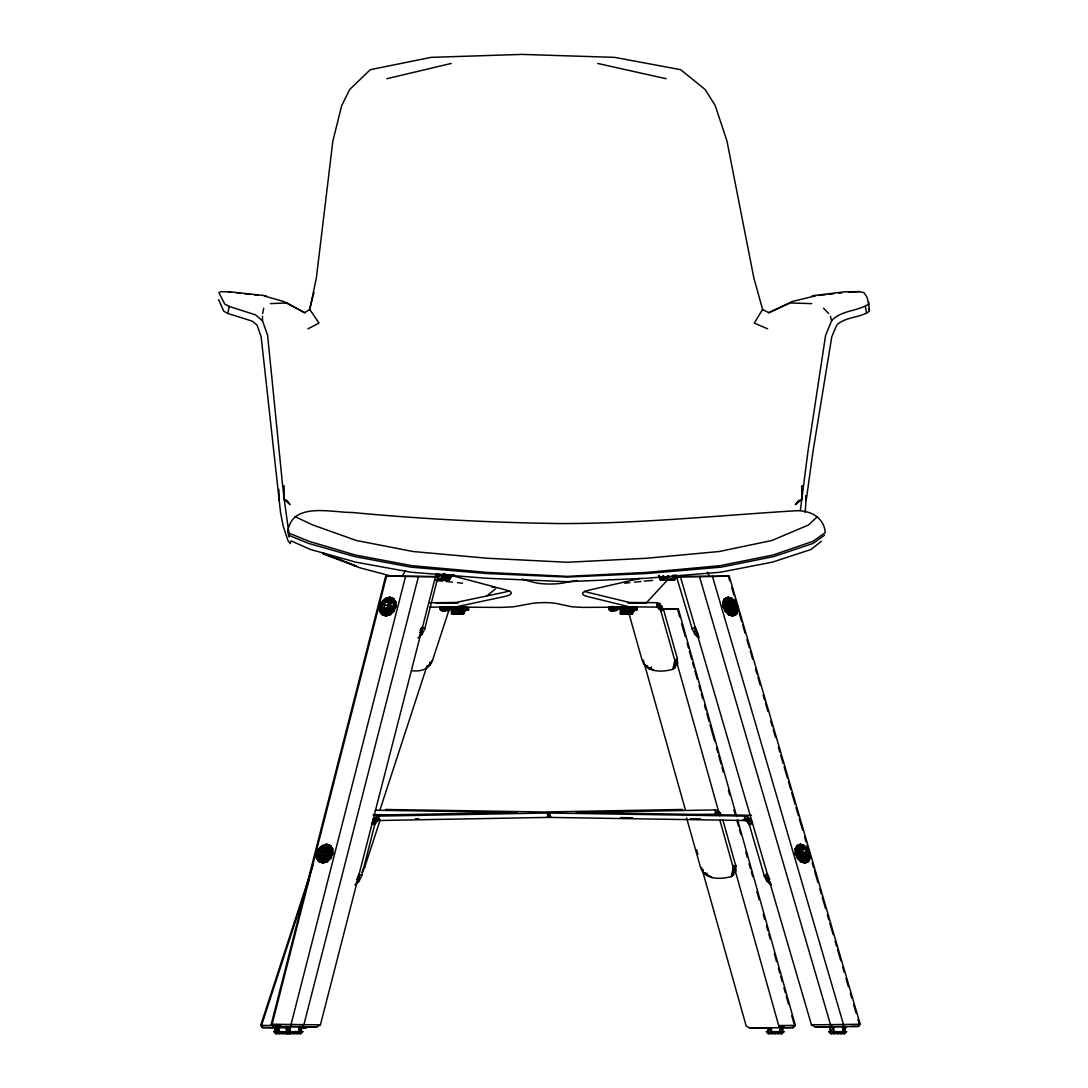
<?xml version="1.0" encoding="UTF-8"?>
<svg xmlns="http://www.w3.org/2000/svg" width="1088" height="1088" viewBox="0 0 1088 1088"><rect width="100%" height="100%" fill="white"/><g stroke="black" fill="none" stroke-linecap="round" stroke-linejoin="round"><path stroke-width="1.5" d="M275.699 1033.6L274.013 1031.669L302.79 1031.669L300.982 1033.6L275.699 1033.6L274.897 1031.669L274.897 1026.623L278.827 1033.6L282.241 1031.669L282.295 1033.6L286.729 1031.669L286.729 1028.31M275.482 1026.623L275.482 1031.669L276.882 1033.6L274.013 1031.669M278.066 1027.888L275.482 1031.669L279.643 1033.6L278.922 1028.31M286.647 1026.623L286.634 1031.669L288.048 1033.6L285.165 1031.669L286.865 1033.6L286.062 1026.623M278.922 1031.669L283.234 1033.6L283.41 1031.669L286.702 1033.6L287.735 1028.31M301.322 1026.623L301.322 1031.669L297.051 1033.6L297.881 1031.669L293.447 1033.6L293.393 1031.669L289.979 1033.6L289.068 1026.623M290.074 1031.669L290.088 1026.623L286.634 1031.669L290.795 1033.6L290.074 1031.669L294.386 1033.6L294.562 1031.669L297.854 1033.6L298.901 1031.669L298.901 1026.623M300.982 1033.6L301.906 1026.623M354.892 884.925L359.135 881.062L361.692 875.745L374.653 824.99L377.074 821.086L378.787 820.502L378.787 816.095L547.577 813.008L744.654 816.095L747.878 817.034L750.598 819.59L752.393 823.385L749.414 824.99L764.238 875.745L766.85 881.062L770.862 884.925L770.345 882.191M437.145 575.62L454.43 575.443L451.942 575.457L449.426 579.727L436.478 579.768L441.959 579.618L443.714 573.458M452.635 609.28L452.635 607.308L451.153 607.308L451.302 609.321L464.671 609.457L468.18 607.58L468.547 609.634C448.95 611.048 445.958 606.424 468.547 607.662L468.18 609.552L465.8 609.538L463.338 613.795L457.898 613.686L452.635 609.28L458.986 607.39L468.18 607.58L468.547 609.634L465.705 607.689L465.705 609.661L454.022 609.566L452.445 607.566L452.05 613.754L454.961 613.809L460.387 609.634L460.387 607.662L465.705 609.661L468.547 609.634L465.8 609.538L463.556 613.85L451.411 613.632L451.153 607.308M454.131 613.646L453.41 609.334L451.139 609.28L452.635 607.308L458.986 607.39L458.986 609.348L453.41 609.334L452.05 613.754L461.258 613.741L463.012 609.47L464.671 609.457L464.671 607.485L458.47 609.389L457.898 613.686M547.577 813.008L547.577 817.414L378.787 820.502M548.76 812.994L547.577 817.414L548.76 817.401L548.76 812.994L549.998 817.414L744.654 820.502L746.626 821.086L749.414 824.99L750.598 819.59L748.299 822.65L747.878 817.034L746.626 821.086L744.654 816.095L744.654 820.502M550.011 813.008L549.998 817.414L548.76 817.401M620.908 609.511L621.098 607.566L637.201 607.662L637.201 609.634L629.027 609.634L620.908 609.511L621.098 607.566L623.166 609.552L623.601 613.809L620.69 613.754L619.806 607.308L637.201 607.662L636.82 609.552L631.652 609.47L629.911 613.741L620.69 613.754L620.908 609.511L623.166 609.552L620.69 613.754M621.275 609.28L627.626 607.39L627.626 609.348L622.05 609.334L620.051 613.632L630.51 613.863L634.739 609.606L632.196 613.85L629.911 613.741L627.123 609.389L633.325 607.485L633.325 609.457L631.652 609.47L631.978 613.795L634.44 609.538L637.201 609.634L634.739 609.606L632.196 613.85L626.538 613.686L627.123 609.389L636.82 609.552L636.82 607.58L633.325 609.457L622.05 609.334L621.275 609.28L621.275 607.308C612.544 611.13 646.925 610.463 634.345 607.689L634.345 609.661L628.225 609.606L621.071 609.538L621.098 607.566M411.482 670.589C420.199 672.112 429.978 669.174 432.67 659.899L448.759 610.762L451.534 607.145L500.738 607.403L513.386 606.832L528.251 604.126A21.148 4.692 -0.9 0 1 559.368 604.126L572.206 606.832L583.1 607.403L625.777 607.145L628.17 610.762L642.029 659.899C645.905 672.887 662.361 672.302 672.874 669.31L675.05 665.543L674.764 660.348L660.919 611.225L659.94 609.035L656.853 607.118L656.853 602.698L629.381 602.439L587.18 592.171A21.148 4.692 -0.9 0 1 584.474 591.233M716.951 814.83L715.292 809.934L718.012 810.723L716.951 814.83L715.292 814.341L715.292 809.934L576.164 812.491L751.509 815.293M767.829 1028.31L767.829 1031.669L769.23 1033.6L766.36 1031.669L783.986 1031.669L782.177 1033.6L768.06 1033.6L766.36 1031.669M782.517 1026.623L782.517 1031.669L778.246 1033.6L779.076 1031.669L774.642 1033.6L774.588 1031.669L771.174 1033.6L770.263 1028.31M770.413 1027.888L767.829 1031.669L771.99 1033.6L771.27 1028.31M771.27 1031.669L775.581 1033.6L775.758 1031.669L779.049 1033.6L780.096 1028.31M782.177 1033.6L783.102 1026.623M830.647 1033.6L828.947 1031.669L846.586 1031.669L844.764 1033.6L830.647 1033.6L829.845 1026.623M830.43 1026.623L830.43 1031.669L831.83 1033.6L828.947 1031.669M845.118 1026.623L845.104 1031.669L840.834 1033.6L841.663 1031.669L837.243 1033.6L837.189 1031.669L833.775 1033.6L832.85 1026.623L815.089 1026.882L811.458 1024.855L680.299 576.463L676.219 575.742L692.158 628.823L694.77 634.141L698.782 638.003L697.748 632.536L694.77 634.141L698.945 636.752M833.87 1031.669L833.87 1026.623L830.43 1031.669L834.591 1033.6L833.87 1031.669L838.182 1033.6L838.358 1031.669L841.65 1033.6L842.683 1031.669L842.683 1026.623M844.764 1033.6L845.702 1026.623M613.972 610.327L616.23 609.185L614.135 607.186L614.162 609.212L608.994 609.416L610.395 610.518L613.972 610.327L614.162 609.212L611.81 607.24L608.899 607.39L612.503 607.444L612.558 609.47L614.448 610.477L616.76 607.322L614.829 607.39L615.808 610.422L617.712 609.266L609.185 609.47L611.334 610.531L610.395 610.518L609.185 609.47L609.076 607.444L608.994 609.416L610.409 607.471L608.899 607.39L616.243 607.172L615.454 610.314L610.273 610.477L608.994 609.416L608.899 607.39L609.892 607.322L612.326 610.368L614.162 609.212C622.88 609.362 612.911 604.656 608.899 607.39L610.98 610.422L616.515 610.368L617.712 609.266L617.562 607.186L608.899 607.39L610.409 607.471L611.334 610.531L612.816 610.518L616.515 610.368L616.76 607.322L617.753 607.24L615.808 610.422L610.395 610.518L609.892 607.322M440.436 607.444L440.354 609.416L445.808 610.477L448.106 607.322L446.189 607.39L447.168 610.422L449.113 607.24L448.106 607.322L447.875 610.368L444.176 610.518L441.619 610.477L440.354 609.416L440.246 607.39L441.252 607.322L443.686 610.368L447.875 610.368L449.072 609.266L449.113 607.24L440.246 607.39L442.326 610.422L447.739 610.327L449.072 609.266L448.922 607.186L440.246 607.39L441.755 610.518L444.176 610.518L447.739 610.327L448.895 609.212L448.922 607.186M452.445 607.566L452.431 609.538L454.526 609.552L454.961 613.809M626.538 613.686L622.05 609.334L619.779 609.28L619.806 607.308M617.562 607.186L617.535 609.212L615.454 610.314L617.535 609.212L616.243 607.172M806.29 495.706L805.202 512.434M319.722 849.837L318.39 852.693L318.131 857.031L319.695 859.697L322.497 860.676L325.774 859.697L328.644 857.031L330.358 853.4L330.439 849.755L328.875 847.09L326.074 846.124C322.102 846.328 319.097 850.286 319.219 854.066L318.322 855.549L319.695 859.697L326.577 855.549L327.991 849.837L326.754 847.742L324.564 846.981L321.98 847.742L318.39 852.693L318.131 857.031L321.749 858.405L322.497 860.676L324.319 857.643L325.462 852.203L324.7 848.98L323.272 848.49L319.722 849.837L322.796 847.09L319.722 849.837L319.559 857.643L324.591 854.066L328.644 857.031L327.923 852.693L325.502 850.34L330.439 849.755L326.754 847.742L323.272 848.49L326.074 846.124L321.98 847.742M381.439 605.676L381.181 610.014L382.758 612.68L385.546 613.659L388.824 612.68L391.707 610.014L393.407 606.37L393.489 602.738L391.925 600.073L389.123 599.094L385.846 600.073L382.786 602.82L381.371 608.532L382.758 612.68L389.64 608.532L391.041 602.82L389.803 600.726L387.614 599.964L385.043 600.726L381.439 605.676L381.181 610.014L384.798 611.388L385.546 613.659L387.382 610.626L388.566 603.323L386.335 601.46L382.786 602.82L385.846 600.073L381.439 605.676L383.071 608.41L386.172 608.41L387.654 607.05L391.707 610.014L390.973 605.676L388.566 603.323L393.489 602.738L389.803 600.726L386.335 601.46L389.123 599.094L385.043 600.726L382.31 605.186L382.609 610.626L384.499 608.899L384.798 611.388L388.525 605.186L393.407 606.37M694.77 634.141L695.137 627.218L692.158 628.823M767.23 874.14L766.85 881.062L769.842 879.458L767.23 874.14L764.238 875.745L770.862 884.925M444.924 574.165L449.385 575.62L443.183 575.606L442.925 579.85L447.916 575.593L453.41 575.538L451.126 575.525L446.447 579.822L436.274 579.795M451.139 609.28L451.302 607.471L452.268 607.662M619.779 609.28L619.942 607.471L620.908 607.662M800.374 510.53L807.894 451.792L825.602 335.376L831.572 320.824C841.174 310.039 857.33 311.535 868.741 304.11L866.986 297.201L863.954 292.645L859.302 291.611L844.764 291.802L812.11 295.773M732.931 600.726L730.606 599.964L728.715 600.726L727.763 602.82L729.382 608.532L735.393 612.68L736.44 605.676L733.598 601.963L728.851 599.094L732.931 600.726L733.598 601.963L732.673 608.41L730.021 612.68L729.382 608.532L730.85 601.963L733.598 601.963L735.882 605.186L736.603 610.014L735.393 612.68L732.986 613.659L730.021 612.68L725.546 606.37L725.234 602.738L726.444 600.073L728.851 599.094C740.547 606.206 734.686 601.161 727.287 597.802L724.268 599.026L722.745 602.371L723.139 606.941L725.329 611.497L728.756 614.842L732.469 616.066L736.562 614.271L738.086 610.926L737.691 606.356L735.488 601.786L732.074 598.454L728.348 597.23L724.268 599.026L728.348 597.23L735.488 601.786L738.086 610.926L732.469 616.066C727.342 613.197 723.398 607.879 723.806 601.786L725.329 598.454L722.745 602.371L728.348 597.23L727.287 597.802L732.074 598.454L731 599.026L735.488 601.786L734.427 602.371M730.85 601.963L727.763 602.82L725.546 606.37L730.388 605.186L733.842 611.388L734.196 608.899L735.42 608.41L736.44 605.676L735.066 602.82L736.685 608.532L735.42 608.41L730.85 601.963L726.444 600.073L730.606 599.964L732.074 601.46L728.715 600.726L725.234 602.738L730.225 603.323L728.008 605.676L727.301 610.014L731.286 607.036L735.733 610.626L735.066 602.82L731.816 600.073L736.44 605.676L736.603 610.014L733.842 611.388L732.986 613.659L730.225 603.323L730.85 601.963L733.598 601.963M805.759 848.98L803.012 848.98L802.4 850.34L805.147 860.676L806.004 858.405L808.765 857.031L808.602 852.693L805.759 848.98L801.026 846.124L805.093 847.742L805.759 848.98L804.848 855.426L802.182 859.697L801.543 855.549L803.012 848.98L805.759 848.98L807.146 850.34L808.846 855.549L807.554 859.697L805.147 860.676L802.182 859.697L799.462 857.031L797.722 853.4L797.409 849.755L798.606 847.09L801.026 846.124C805.528 846.79 809.159 850.952 808.846 855.549L807.554 859.697L801.543 855.549L799.925 849.837L800.877 847.742L802.767 846.981L805.093 847.742L807.146 850.34L803.978 847.09M808.044 852.203L797.722 853.4L799.925 849.837L803.012 848.98L798.606 847.09L802.767 846.981L804.25 848.49L800.877 847.742L797.409 849.755L802.4 850.34L800.17 852.693L799.462 857.031L803.461 854.066L807.908 857.643L808.044 852.203L807.228 849.837L803.175 846.042L799.449 844.818L800.523 844.247L804.236 845.471L807.65 848.817L809.853 853.386L810.247 857.956L808.724 861.302L804.644 863.097L800.918 861.873L797.504 858.527L795.301 853.958L794.906 849.388L797.49 845.471L795.301 853.958L796.375 853.386L795.981 848.817L800.523 844.247L807.65 848.817L810.247 857.956L804.644 863.097L798.565 857.956L796.375 853.386L797.504 858.527L798.565 857.956L805.705 862.526L807.663 861.873L809.186 858.527L808.914 855.481M737.011 611.497L736.562 614.271L733.543 615.495L729.817 614.271L728.756 614.842L726.403 610.926L723.806 601.786L723.139 606.941L724.2 606.356L725.329 611.497L726.403 610.926L733.543 615.495L735.502 614.842L738.086 610.926L736.617 606.941L737.691 606.356L735.243 603.364M441.252 607.322L441.619 610.477L445.318 610.327L445.495 607.186L440.246 607.39L446.189 607.39L443.918 609.47L444.176 610.518L441.837 609.484L441.755 607.471L440.531 609.47L442.694 610.531L441.837 609.484L443.863 607.444L443.918 609.47M719.834 815.755L720.324 813.062L718.012 810.723L718.284 814.885M821.372 541.321L811.036 549.481L772.439 562.129L720.419 572.234L646.449 578.272L566.726 581.686L486.567 578.272L411.155 572.234L355.654 562.129L310.502 549.481L291.081 540.886L290.224 543.592L287.871 540.382L283.22 526.238L280.527 512.434L261.147 336.79L256.999 324.972L252.158 321.123L227.8 313.453L229.174 306.422L224.794 304.11L218.865 292.645L221.122 291.611L230.656 292.114M262.616 313.548L263.704 308.244M465.8 609.538L463.556 613.85L458.714 613.85L459.585 609.606M634.345 609.661L632.468 609.62L630.51 613.863L632.196 613.85L627.368 613.85L629.027 607.662L634.739 609.606M843.105 1026.678L843.526 1024.61L712.477 576.422L680.367 576.667L729.246 576.164L860.214 1024.27L858.554 1026.433L815.089 1026.882M264.52 296.086L283.696 301.498L304.694 312.732L309.754 309.4L316.39 277.78L332.846 141.127L341.7 105.618L349.697 89.515L370.274 69.686L431.052 57.365L521.982 54.4L614.652 57.365L680.666 69.686L705.16 89.515L715.238 105.618L726.988 141.127L753.807 277.78L762.579 309.4L768.74 312.732L790.255 302.967L811.73 303.62M675.43 667.461L672.874 669.31L674.764 660.348L677.321 658.512L663.462 609.375L659.573 603.486L656.853 602.698L658.512 607.594L659.573 603.486L659.94 609.035L663.462 609.375L660.919 611.225M686.61 817.999L700.468 867.122C704.358 880.11 720.8 879.539 731.313 876.534L733.217 867.585L719.807 820.039M446.202 575.321L445.169 579.632L441.959 579.618L446.202 575.321L454.43 575.443L446.202 575.321L448.093 579.673L449.426 579.727L450.133 575.375L452.173 575.334L443.714 575.307L445.468 575.266M436.166 573.947L320.43 1024.855L316.894 1026.882L272.993 1026.378L271.266 1024.216L385.696 576.11L434.996 576.667L385.696 576.11M386.566 576.164L272.122 1024.27L273.727 1026.433M389.11 598.21L386.376 599.026L382.758 602.371L379.59 610.926L381.562 614.271L385.995 616.066L390.102 614.842L393.72 611.497L395.869 606.941L395.964 602.371L393.067 598.454L389.558 597.23L385.451 598.454L381.834 601.786L379.685 606.356L379.59 610.926L385.995 616.066C391.544 613.659 396.005 608.097 395.039 601.786L393.067 598.454L395.964 602.371L389.558 597.23L381.834 601.786L379.59 610.926L382.486 614.842L390.102 614.842L392.795 610.926L395.039 601.786L395.869 606.941L394.944 606.356L393.72 611.497L392.795 610.926L385.07 615.495L381.562 614.271L380.514 611.497M405.552 576.422L291.013 1024.61L291.217 1026.678M418.445 576.558L303.906 1024.665L302.287 1026.786M417.942 638.003L422.198 634.141L424.742 628.823L437.702 578.068L440.123 574.165M287.722 532.644C290.822 501.174 331.622 512.666 352.186 512.475C421.246 519.044 490.593 522.58 559.953 523.559C639.105 523.722 717.822 515.508 796.702 510.707C810.478 510.354 824.228 517.711 825.248 532.644L812.777 541.402L773.092 555.002L719.794 565.719L647.074 572.383L567.147 576.368L486.622 572.383L412.243 565.719L355.3 555.002L309.278 541.402L287.722 532.644L288.592 531.869M309.386 310.162L313.97 292.495M661.953 576.776L661.11 579.673L660.253 579.727L658.58 576.871M672.697 575.593L676.926 575.579L672.697 575.593L673.948 579.795L676.165 575.538L674.696 579.741L660.253 579.727L674.696 579.741L676.75 575.498L672.697 575.593L671.364 579.836L664.088 579.822L660.253 579.727L658.906 575.375M277.794 1027.82L262.33 1027.589L260.685 1025.413L312.827 865.572M309.482 878.424L261.542 1025.358L263.078 1027.534L289.612 1027.779M380.079 809.594L426.999 665.87M361.964 872.345L364.725 867.122L380.297 819.577M372.069 823.385L375.618 822.65L373.633 819.59L377.074 821.086L378.787 816.095L375.999 817.034L373.633 819.59L372.069 823.385L374.653 824.99M447.916 575.593L446.447 579.822L449.426 579.727L445.169 579.632L448.093 579.673L450.133 575.375L451.942 575.457L448.827 579.782L451.126 575.525M279.915 1027.63L280.718 1025.549L260.685 1025.413M402.37 576.014L405.525 570.506M286.729 1031.669L285.886 1033.6L290.17 1031.669L287.586 1027.888M802.563 852.203L806.004 858.405L806.358 855.93L807.595 855.426L808.602 852.693L806.698 849.755M319.26 852.203L325.462 852.203L326.577 855.549L325.774 859.697L323.122 855.426L321.599 848.98L324.564 846.981L328.875 847.09L324.7 848.98L325.462 852.203L321.749 858.405L321.45 855.93L318.322 855.549L319.913 849.755M465.705 609.661L463.814 609.62L461.87 613.863L466.086 609.606M420.24 631.203L422.158 627.218L424.742 628.823M357.19 878.125L359.108 874.14L361.692 875.745M733.87 874.698L731.313 876.534L735.76 865.749L722.799 819.781M452.05 613.754L454.526 609.552L452.268 609.511M659.94 609.035L661.885 605.826M719.032 815.198L720.324 813.062L721.371 815.429M762.579 309.4L754.27 323.082L767.611 328.821M797.49 845.471L794.906 849.388L795.981 848.817L798.565 857.956L800.918 861.873L801.992 861.302L805.705 862.526L808.724 861.302L809.186 858.527L810.247 857.956L806.589 849.388L807.65 848.817L803.175 846.042L804.236 845.471L801.054 845.036M382.786 602.82L381.371 608.532L383.071 608.41L385.41 605.186L384.662 601.963L387.614 599.964L391.925 600.073L387.763 601.963L384.662 601.963M318.39 852.693L320.022 855.426L324.7 848.98L327.991 849.837L330.358 853.4L325.462 852.203M420.213 629.843L422.158 627.218L422.198 634.141L419.601 635.637M780.15 1027.766L792.88 1027.589L795.328 1025.358L737.514 819.522M425.789 668.97L432.67 659.899M362.766 869.72L364.725 867.122M326.06 845.226L323.313 846.042L316.635 853.386L316.54 857.956L318.498 861.302L322.932 863.097L327.053 861.873L330.67 858.527L332.806 853.958L332.914 849.388L330.018 845.471L326.509 844.247L322.388 845.471L318.784 848.817L316.635 853.386L317.56 853.958L316.54 857.956L322.932 863.097M442.326 610.422L449.072 609.266L440.354 609.416L442.326 610.422L443.17 607.24L440.246 607.39L443.863 607.444M610.98 610.422L611.81 607.24M289.068 1031.669L287.572 1033.6L286.049 1031.669M770.263 1031.669L768.767 1033.6L767.244 1031.669L768.06 1033.6M832.85 1031.669L831.354 1033.6L829.845 1031.669M290.17 1031.669L288.646 1033.6L291.638 1031.669L289.83 1033.6M792.88 1027.589L795.328 1025.358L778.695 1025.549L733.747 865.422M672.874 669.31L677.593 663.694L677.321 658.512L675.05 665.543L677.593 663.694M731.313 876.534L735.094 872.059M290.754 1031.669L289.109 1033.6L287.735 1031.669M301.906 1031.669L300.274 1033.6L298.901 1031.669M783.102 1031.669L781.47 1033.6L780.096 1031.669M845.702 1031.669L844.057 1033.6L842.683 1031.669M668.141 579.36L646.136 603.065L627.844 603.065M443.428 573.675L443.428 575.647L439.198 579.836L438.178 575.593M817.469 516.569L808.52 524.974L771.909 540.491L719.141 551.521L646.653 558.253L567.324 562.278L487.329 558.253L413.046 551.521L356.361 540.491L312.8 524.974L294.834 516.569M326.128 861.302L329.746 857.956L331.881 853.386L331.99 848.817L330.018 845.471L332.914 849.388L326.509 844.247L318.784 848.817L316.54 857.956L319.423 861.873L327.053 861.873L329.746 857.956L331.99 848.817L332.806 853.958L331.881 853.386L330.67 858.527L329.746 857.956L322.021 862.526L318.498 861.302L317.451 858.527M614.829 607.39L612.558 609.47L612.816 610.518L610.477 609.484L612.503 607.444L614.829 607.39L608.899 607.39L617.753 607.24M623.601 613.809L628.225 609.606M458.714 613.85L463.814 609.62M627.368 613.85L632.468 609.62M801.774 499.46L795.328 504.601L798.402 500.698L801.774 499.46L801.679 485.846L803.311 485.969M486.418 596.17L495.122 589.261M805.8 495.693L806.194 500.466L813.008 451.466L831.776 336.79L836.835 324.972C845.73 316.526 859.778 318.131 869.434 311.277L868.537 301.866M649.006 668.97L651.549 667.134M824.609 535.133L813.144 543.388L773.731 556.594L721.167 567.147L646.857 573.512L567.025 577.075L486.717 573.512L410.924 567.147L354.77 556.594L308.638 543.388L288.306 535.146L288.755 534.412L288.986 537.01M302.79 1031.669L299.798 1033.6L301.322 1031.669L298.751 1027.888M783.986 1031.669L780.994 1033.6L782.517 1031.669L779.933 1027.888M846.586 1031.669L843.594 1033.6L845.104 1031.669L842.534 1027.888M356.551 882.558L359.135 881.062L359.108 874.14M299.064 1027.997L305.796 1028.038L308.217 1026.678M677.321 578.068L680.299 576.463M808.792 853.958L809.853 853.386L806.589 849.388M307.999 328.821L319.015 323.082L309.754 309.4M445.318 610.327L447.59 609.185L447.603 607.172L448.895 609.212L446.801 610.314L447.59 609.185L445.495 607.186M768.74 312.732L792.227 301.498L815.918 295.732M419.465 635.052L422.198 634.141L419.614 632.536M356.402 881.96L359.135 881.062L356.551 879.458M386.852 78.717L451.207 63.444M640.043 578.435L589.07 590.145A21.148 4.692 -0.9 0 0 587.234 596.469L629.408 606.832L656.853 607.118M577.007 580.53L565.733 582.488A21.148 4.692 -0.9 0 1 534.466 582.488L521.914 579.156M388.81 598.019L385.451 598.454L386.376 599.026L381.834 601.786L382.758 602.371L379.685 606.356L380.61 606.941M819.169 295.365L825.67 294.644M828.906 294.29L833.775 293.746M838.658 293.202L841.894 292.849M624.757 583.182L629.639 582.665M634.508 582.148L641.009 581.454M644.246 581.114L652.569 580.394M262.466 316.214L262.521 320.824L267.621 335.376L282.676 485.969L284.118 485.846L284.226 499.46L289.082 534.398M663.204 609.035L678.314 608.777L736.59 816.258M262.33 1027.589L263.078 1027.534M848.395 292.114L859.302 291.611M674.696 579.741L671.364 579.836L667.842 575.606L667.76 579.85L662.918 575.593L664.088 579.822L660.43 576.599M454.526 609.552L454.022 607.594L460.387 609.634M373.102 815.143L517.14 812.491L375.129 810.234M682.543 809.472L544.544 811.988L385.519 809.472M373.089 819.55L379.862 819.427M415.371 818.774L418.744 818.72M547.414 816.367L550.786 816.299M693.287 814.749L715.292 814.341M446.189 607.39L440.246 607.39L449.113 607.24M712.477 576.422L729.246 576.164M658.485 608.94L678.314 608.777M701.61 867.503L746.178 1025.998L749.714 1028.038L793.614 1027.534M443.714 575.307L447.236 575.266M440.246 607.39L448.106 607.322M608.899 607.39L616.76 607.322M811.458 1024.855L860.214 1024.27L859.343 1024.216L857.915 1019.32M770.63 1027.874L749.714 1028.038M675.131 576.518L676.763 576.504M851.074 1026.419L858.554 1026.433M438.654 575.62L443.183 575.606M436.016 603.065L458.211 603.065M382.31 605.186L388.525 605.186L389.64 608.532L388.824 612.68L386.172 608.41L383.071 608.41M730.388 605.186L735.882 605.186M732.673 608.41L735.42 608.41M321.599 848.98L324.7 848.98M320.022 855.426L323.122 855.426M804.848 855.426L808.846 855.549L808.452 853.4M274.013 1026.623L277.916 1026.623L277.902 1031.669L276.42 1033.6L274.897 1031.669M285.165 1026.623L302.804 1026.623M780.096 1026.623L783.999 1026.623M828.961 1026.623L846.586 1026.623M272.993 1026.378L281.098 1026.433M458.47 609.389L468.18 609.552L463.012 609.47L463.556 613.85L461.258 613.741L458.47 609.389L464.671 609.457M320.43 1024.855L271.266 1024.216M298.982 1026.637L316.894 1026.882M228.779 291.706L266.03 295.773M429.583 602.779L456.144 602.439L504.764 592.171A21.148 4.692 -0.9 0 0 509.238 590.702M429.583 607.199L456.171 606.832L504.832 596.469A21.148 4.692 -0.9 0 0 506.668 590.145L451.085 575.416M620.772 817.618L632.658 817.809M690.377 818.734L700.563 818.883M743.009 819.563L751.495 819.699M373.442 814.613L415.562 815.279M299.322 1027.942L305.796 1028.038M270.286 303.62L286.906 302.967L304.694 312.732M435.921 580.598L442.639 581.114M445.944 581.454L452.54 582.148M457.504 582.665L462.454 583.182M237.102 292.876L240.339 293.257M245.167 293.828L250.009 294.386M254.837 294.957L258.074 295.338M442.993 573.934L446.23 574.532M491.694 586.935L496.318 587.901M597.666 63.444L666.142 78.717M387.763 601.963L391.041 602.82M391.503 576.178L359.475 567.678L322.986 553.044L356.742 566.29L322.878 553.914M229.174 306.422L255.544 314.894L262.521 320.824M647.428 665.924L644.681 665.122L653.834 670.426M703.079 869.53L703.12 872.345L707.241 873.555M438.722 574.151L443.428 575.647M629.027 609.634L622.676 607.594L622.676 609.566M284.226 499.46L287.3 500.698L290.034 504.601L284.226 499.46L282.676 485.969M227.8 313.453L223.87 311.277L218.566 299.649M703.12 872.345L712.273 877.662M437.702 578.068L435.118 576.463L438.668 575.742L437.349 573.702M322.388 845.471L323.313 846.042L318.784 848.817L319.709 849.388M443.17 607.24L445.522 609.212M663.476 576.395L666.808 579.618L665.462 576.749M823.534 308.244L828.662 313.548M658.648 576.531L661.341 579.782L659.219 575.525M805.297 852.203L807.595 855.426M831.926 1026.786L830.525 1024.665L699.462 576.558M659.641 576.803L661.11 579.673L663.694 579.632L662.81 576.762M695.137 627.218L697.095 631.203M707.431 572.22L709.226 576.014M728.375 576.11L729.803 580.992M731.707 587.506L734.101 595.653M735.053 598.917L737.433 607.063M739.337 613.578L741.717 621.724M742.669 624.988L745.049 633.134M746.953 639.649L749.333 647.809M750.285 651.059L752.665 659.206M755.521 668.984L756.949 673.88M757.901 677.13L760.294 685.277M763.15 695.055L764.578 699.951M765.53 703.202L767.91 711.348M770.766 721.126L772.194 726.022M773.146 729.273L775.526 737.419M778.382 747.198L779.81 752.094M780.762 755.344L783.142 763.49M784.094 766.754L787.44 778.165M788.392 781.415L790.772 789.562M791.724 792.826L795.056 804.236M796.008 807.486L798.388 815.633M799.34 818.897L802.672 830.307M804.576 836.822L806.004 841.704M806.956 844.968L810.302 856.378M812.206 862.893L813.634 867.775M814.586 871.039L817.918 882.45M819.822 888.964L821.25 893.846M822.202 897.11L825.534 908.521M827.438 915.035L828.866 919.918M829.818 923.182L833.15 934.592M835.067 941.106L836.495 945.989M837.447 949.253L840.779 960.663M842.683 967.178L844.111 972.074M846.015 978.588L848.395 986.734M850.299 993.249L851.727 998.145M853.631 1004.659L856.011 1012.806M677.443 608.831L679.742 617.005M681.578 623.546L685.25 636.616M687.086 643.144L688.459 648.04M689.384 651.318L691.682 659.478M692.594 662.742L693.967 667.651M694.892 670.915L697.177 679.089M699.013 685.617L700.4 690.526M701.311 693.79L702.685 698.686M704.521 705.228L705.908 710.124M706.819 713.388L709.118 721.562M710.029 724.826L714.626 741.159M716.462 747.701L717.835 752.597M718.76 755.861L721.045 764.034M721.97 767.298L723.343 772.208M728.389 790.174L729.762 795.07M733.897 809.771L735.27 814.681M737.106 821.209L738.494 826.118M739.405 829.382L740.778 834.278M745.838 852.258L747.211 857.154M749.047 863.682L750.421 868.591M751.332 871.855L752.719 876.751M756.84 891.453L759.138 899.626M763.273 914.328L764.646 919.238M766.482 925.766L767.856 930.662M768.781 933.939L770.154 938.835M774.289 953.537L776.574 961.71M778.41 968.238L779.797 973.148M780.708 976.412L782.082 981.308M783.918 987.85L785.305 992.746M786.216 996.01L788.514 1004.183M791.724 1015.621L794.022 1023.781M675.974 659.546L719.535 814.762M643.253 659.994L685.522 810.315M696.551 849.538L697.938 854.434M375.999 817.034L377.074 821.086M830.416 316.214L831.572 320.824M869.013 309.06L869.434 311.277M622.05 609.334L622.771 613.646M778.695 1025.549L779.022 1027.63M865.422 306.422L866.51 313.453M278.827 489.355L279.181 500.466M429.842 662.293L429.91 665.122M735.76 865.749L733.217 867.585L733.489 872.766L736.046 870.93L735.76 865.749M800.523 844.247L796.43 846.042L800.523 844.247M676.206 576.3L674.574 576.314L677.702 576.314L676.206 576.3M393.992 599.026L389.558 597.23L393.992 599.026M330.942 846.042L326.509 844.247L330.942 846.042"/></g></svg>
